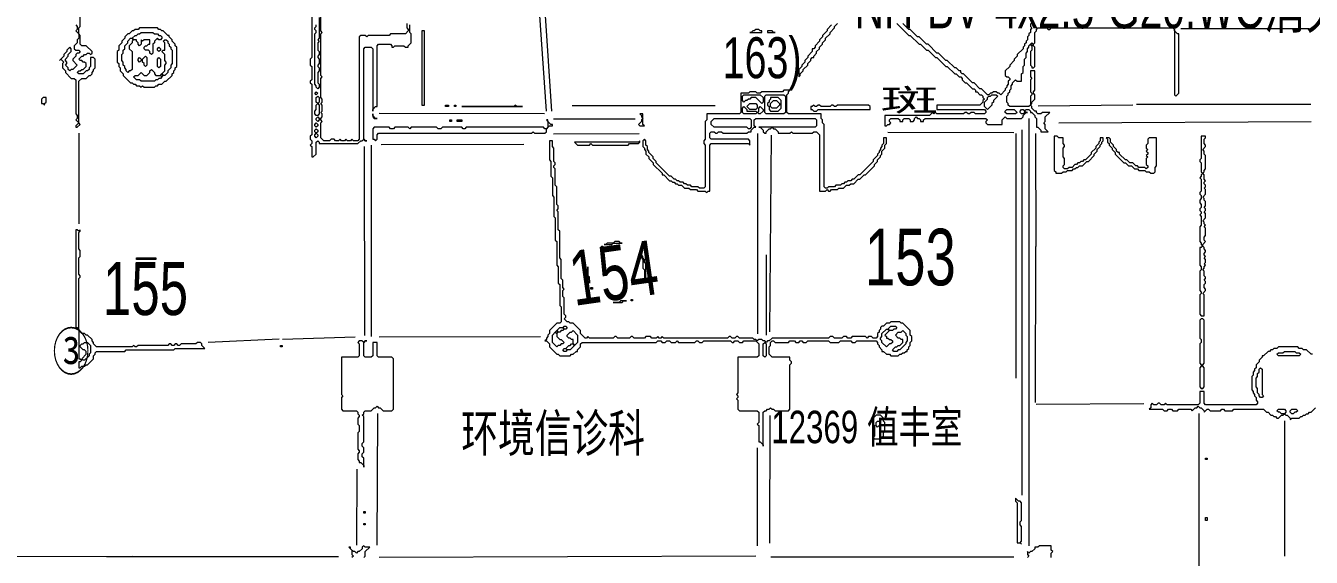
# Model space of a CAD drawing. Extents: x 20 to 3943, y 20 to 2783.
# Drawn here: x 826 to 1692, y 899 to 1258 of the extents above; entities that cross this region are included whole.
import ezdxf

# ---------------------------------------------------------------- set-up
doc = ezdxf.new("R2010")
doc.units = 0
for name, color, linetype, lineweight in [('OCR_TEXT', 6, 'Continuous', 0), ('TRACE_CURVE', 6, 'Continuous', 0), ('TRACE_STRAIGHT', 5, 'Continuous', 0), ('TRACE_TEXT_SYMBOL', 6, 'Continuous', 0)]:
    doc.layers.add(name, color=color, linetype=linetype, lineweight=lineweight)
doc.styles.add('wqy-unicode', font='wqy-unicode.lff')

msp = doc.modelspace()

# ---------------------------------------------------------------- linework, layer by layer
at = {"layer": 'TRACE_CURVE', "color": 6}
for points in [[(860, 1194), (862, 1192), (860, 1190), (860, 1189), (861, 1189), (863, 1191), (862, 1192), (862, 1220), (864, 1222), (867, 1222), (869, 1224), (870, 1224), (871, 1225), (871, 1226), (872, 1227), (872, 1228), (873, 1229), (873, 1235), (872, 1236), (870, 1236), (870, 1230), (869, 1229), (869, 1228), (868, 1227), (867, 1227), (865, 1225), (862, 1225), (861, 1226), (862, 1227), (863, 1227), (864, 1228), (865, 1228), (867, 1230), (867, 1232), (866, 1233), (865, 1233), (864, 1234), (863, 1234), (862, 1235), (864, 1237), (865, 1237), (866, 1238), (867, 1238), (868, 1239), (869, 1239), (870, 1238), (871, 1239), (871, 1240), (867, 1244), (864, 1244), (863, 1245), (863, 1251), (862, 1252), (862, 1256), (863, 1257), (863, 1278)], [(1019, 1270), (1019, 1236), (1018, 1235), (1018, 1231), (1019, 1230), (1019, 1221), (1018, 1220), (1018, 1219), (1019, 1218), (1019, 1184), (1018, 1183), (1018, 1181), (1019, 1180), (1019, 1178), (1018, 1177), (1019, 1176), (1019, 1169), (1020, 1169), (1022, 1171), (1022, 1179), (1023, 1180), (1024, 1179), (1024, 1178), (1050, 1178), (1052, 1180), (1053, 1180), (1054, 1181), (1055, 1180), (1056, 1180), (1055, 1180), (1054, 1181), (1054, 1242), (1055, 1243), (1059, 1243), (1060, 1242), (1060, 1200), (1060, 1201), (1062, 1203), (1063, 1203), (1063, 1244), (1064, 1245), (1072, 1245), (1073, 1244), (1073, 1243), (1074, 1243), (1075, 1244), (1081, 1244), (1082, 1243), (1084, 1243), (1084, 1244), (1086, 1246), (1086, 1252), (1085, 1253), (1085, 1258)], [(860, 1258), (861, 1257), (861, 1255), (860, 1254), (862, 1252), (862, 1249), (861, 1248), (861, 1246), (859, 1244), (859, 1242), (860, 1241), (862, 1241), (863, 1240), (862, 1239), (861, 1239), (860, 1238), (860, 1237), (858, 1235), (858, 1234), (861, 1231), (858, 1228), (857, 1228), (856, 1227), (855, 1228), (855, 1229), (853, 1231), (854, 1232), (854, 1233), (853, 1234), (853, 1235), (855, 1237), (855, 1238), (857, 1240), (857, 1242), (856, 1243), (854, 1241), (854, 1240), (852, 1238), (852, 1237), (849, 1234), (850, 1235), (852, 1233), (851, 1232), (851, 1229), (853, 1227), (853, 1226), (857, 1222), (859, 1222), (860, 1221), (860, 1198), (861, 1197), (861, 1195), (860, 1194)], [(1024, 1263), (1024, 1249), (1023, 1248), (1024, 1247), (1023, 1246), (1023, 1241), (1024, 1240), (1024, 1238), (1023, 1237), (1023, 1236), (1024, 1235), (1024, 1232), (1023, 1231), (1023, 1230), (1024, 1229), (1024, 1227), (1023, 1226), (1023, 1219), (1024, 1218), (1024, 1216), (1023, 1215), (1022, 1216), (1022, 1217), (1021, 1218), (1021, 1252), (1022, 1253), (1022, 1254), (1021, 1255), (1021, 1256), (1022, 1257), (1022, 1258)], [(1026, 1206), (1026, 1208), (1025, 1209), (1025, 1222), (1026, 1223), (1025, 1224), (1025, 1252), (1026, 1253), (1025, 1254), (1025, 1264)], [(1083, 1259), (1083, 1256), (1084, 1255), (1084, 1254), (1082, 1252), (1072, 1252), (1071, 1251), (1057, 1251), (1056, 1250), (1055, 1251), (1052, 1251), (1051, 1250), (1051, 1181), (1050, 1180), (1047, 1180), (1046, 1181), (1045, 1180), (1043, 1180), (1042, 1181), (1041, 1180), (1039, 1180), (1038, 1181), (1037, 1180), (1035, 1180), (1034, 1181), (1032, 1181), (1031, 1180), (1027, 1180), (1025, 1182), (1025, 1192), (1026, 1193), (1025, 1194), (1025, 1195), (1026, 1196), (1026, 1198), (1025, 1199), (1026, 1200), (1026, 1204), (1025, 1205), (1026, 1206)], [(1179, 1180), (1179, 1167), (1180, 1166), (1180, 1156), (1181, 1155), (1181, 1143), (1182, 1142), (1182, 1129), (1183, 1128), (1183, 1113), (1184, 1112), (1184, 1096), (1185, 1095), (1185, 1084), (1186, 1083), (1186, 1069), (1187, 1068), (1187, 1058), (1186, 1057), (1184, 1057), (1179, 1052), (1179, 1050), (1178, 1049), (1178, 1048), (1177, 1047), (1177, 1046), (1176, 1045), (1177, 1045), (1179, 1043), (1179, 1041), (1184, 1036), (1185, 1036), (1186, 1035), (1193, 1035), (1194, 1036), (1195, 1036), (1197, 1038), (1198, 1038), (1198, 1039), (1200, 1041), (1200, 1043), (1201, 1044), (1251, 1044), (1252, 1045), (1254, 1045), (1255, 1044), (1257, 1044), (1258, 1045), (1260, 1045), (1261, 1044), (1264, 1044), (1265, 1045), (1266, 1044), (1277, 1044), (1278, 1045), (1279, 1045), (1280, 1044), (1282, 1044), (1283, 1045), (1301, 1045), (1302, 1044), (1303, 1044), (1304, 1045), (1306, 1045)], [(1184, 1133), (1185, 1134), (1185, 1136), (1184, 1137), (1184, 1149), (1183, 1150), (1183, 1161), (1182, 1162), (1182, 1163), (1183, 1164), (1183, 1165), (1182, 1166), (1182, 1175), (1181, 1176), (1181, 1180), (1179, 1180)], [(1327, 1045), (1326, 1045), (1325, 1044), (1324, 1045), (1323, 1045), (1322, 1046), (1320, 1046), (1319, 1045), (1318, 1046), (1317, 1046), (1316, 1047), (1307, 1047), (1306, 1048), (1305, 1048), (1304, 1047), (1302, 1047), (1301, 1048), (1300, 1048), (1299, 1047), (1256, 1047), (1255, 1048), (1254, 1047), (1253, 1047), (1252, 1048), (1251, 1047), (1248, 1047), (1247, 1048), (1244, 1048), (1243, 1047), (1236, 1047), (1235, 1048), (1234, 1048), (1233, 1047), (1225, 1047), (1224, 1048), (1223, 1048), (1222, 1047), (1206, 1047), (1205, 1048), (1204, 1047), (1203, 1047), (1200, 1050), (1200, 1052), (1195, 1057), (1193, 1057), (1192, 1058), (1191, 1058), (1189, 1060), (1190, 1061), (1190, 1062), (1189, 1063), (1189, 1074), (1188, 1075), (1188, 1079), (1189, 1080), (1188, 1081), (1188, 1086), (1187, 1087), (1187, 1100), (1186, 1101), (1186, 1119), (1185, 1120), (1185, 1132), (1184, 1133)], [(1375, 1045), (1382, 1045), (1383, 1044), (1385, 1044), (1386, 1045), (1399, 1045), (1400, 1044), (1400, 1043), (1401, 1042), (1401, 1041), (1403, 1039), (1403, 1038), (1404, 1038), (1406, 1036), (1408, 1036), (1409, 1035), (1414, 1035), (1415, 1036), (1416, 1036), (1417, 1037), (1418, 1037), (1419, 1038), (1420, 1038), (1420, 1039), (1421, 1040), (1421, 1041), (1422, 1042), (1422, 1044), (1423, 1045), (1423, 1048), (1422, 1049), (1422, 1052), (1417, 1057), (1416, 1057), (1415, 1058), (1409, 1058), (1408, 1057), (1406, 1057), (1404, 1055), (1403, 1055), (1402, 1054), (1402, 1053), (1401, 1052), (1401, 1051), (1400, 1050), (1400, 1048), (1399, 1047), (1397, 1047), (1396, 1048), (1394, 1048), (1393, 1047), (1392, 1048), (1383, 1048), (1382, 1047), (1380, 1047), (1379, 1048), (1377, 1048), (1376, 1047), (1371, 1047), (1370, 1048), (1368, 1048), (1367, 1047), (1329, 1047), (1327, 1045)], [(1306, 1045), (1307, 1044), (1309, 1044), (1310, 1045), (1318, 1045), (1320, 1043), (1320, 1035), (1319, 1034), (1306, 1034), (1306, 1010), (1305, 1009), (1306, 1008), (1306, 1007), (1305, 1006), (1306, 1005), (1306, 999), (1307, 998), (1319, 998), (1320, 997), (1320, 990), (1319, 989), (1320, 988), (1320, 977), (1321, 977), (1323, 975), (1323, 974), (1323, 997), (1324, 998), (1325, 998), (1326, 999), (1327, 999), (1328, 1000), (1329, 999), (1330, 999), (1331, 998), (1340, 998), (1341, 999), (1341, 1029), (1342, 1030), (1342, 1031), (1341, 1032), (1341, 1034), (1329, 1034), (1327, 1036), (1327, 1041), (1328, 1042), (1328, 1044), (1329, 1045), (1330, 1045), (1331, 1044), (1340, 1044), (1341, 1045), (1344, 1045), (1345, 1044), (1347, 1044), (1348, 1045), (1349, 1045), (1350, 1044), (1352, 1044), (1353, 1045), (1367, 1045), (1368, 1044), (1374, 1044), (1375, 1045)]]:
    msp.add_lwpolyline(points, dxfattribs=at)
for points in [[(1021, 1212), (1022, 1213), (1023, 1212), (1022, 1211)], [(1022, 1204), (1023, 1205), (1024, 1204), (1024, 1198), (1023, 1197), (1022, 1197), (1021, 1198), (1021, 1200), (1022, 1201)], [(1022, 1209), (1023, 1210), (1024, 1209), (1024, 1206), (1023, 1205), (1022, 1206)], [(1022, 1195), (1023, 1196), (1024, 1195), (1024, 1194), (1023, 1193), (1022, 1194)], [(1021, 1191), (1022, 1192), (1023, 1191), (1023, 1190), (1022, 1189), (1021, 1190)], [(1021, 1187), (1022, 1188), (1023, 1187), (1023, 1186), (1022, 1185), (1021, 1186)], [(1021, 1184), (1022, 1185), (1023, 1184), (1023, 1183), (1022, 1182), (1021, 1183)], [(1183, 1051), (1184, 1050), (1184, 1048), (1186, 1046), (1187, 1046), (1189, 1044), (1188, 1043), (1187, 1043), (1186, 1042), (1185, 1042), (1184, 1041), (1181, 1044), (1181, 1049)], [(1183, 1051), (1184, 1052), (1185, 1051), (1184, 1050)], [(1186, 1054), (1188, 1054), (1189, 1053), (1188, 1052), (1187, 1052), (1186, 1051), (1185, 1051), (1184, 1052)], [(1188, 1054), (1189, 1055), (1190, 1055), (1191, 1054), (1190, 1053), (1189, 1053)], [(1194, 1051), (1195, 1052), (1198, 1049), (1198, 1044), (1196, 1042), (1195, 1043), (1195, 1046), (1194, 1046), (1193, 1047), (1192, 1047), (1191, 1048), (1191, 1049), (1193, 1051)], [(1406, 1053), (1407, 1053), (1408, 1052), (1405, 1049), (1406, 1048), (1406, 1047), (1407, 1047), (1408, 1046), (1409, 1046), (1410, 1045), (1410, 1044), (1409, 1043), (1408, 1043), (1406, 1041), (1403, 1044), (1403, 1045), (1402, 1046), (1402, 1047), (1403, 1048), (1403, 1050)], [(1409, 1055), (1412, 1055), (1413, 1054), (1412, 1053), (1411, 1053), (1410, 1052), (1408, 1052), (1407, 1053)], [(1416, 1051), (1417, 1052), (1419, 1050), (1419, 1049), (1420, 1048), (1420, 1045), (1419, 1044), (1419, 1043), (1415, 1039), (1414, 1039), (1413, 1038), (1411, 1038), (1410, 1039), (1412, 1041), (1413, 1041), (1414, 1042), (1415, 1042), (1417, 1044), (1417, 1046), (1416, 1046), (1415, 1047), (1414, 1047), (1412, 1049), (1414, 1051)], [(1188, 1039), (1189, 1040), (1190, 1040), (1191, 1039), (1190, 1038), (1189, 1038)], [(1193, 1042), (1194, 1043), (1195, 1043), (1196, 1042), (1193, 1039), (1191, 1039), (1190, 1040), (1192, 1042)], [(1323, 1043), (1324, 1044), (1325, 1043), (1325, 1035), (1324, 1034), (1323, 1035)]]:
    msp.add_lwpolyline(points, close=True, dxfattribs=at)
at = {"layer": 'TRACE_STRAIGHT', "color": 5}
for p, q in [((1172.229, 1267.483), (1176.768, 1199.784)), ((1175.935, 1267.48), (1180.503, 1199.867)), ((1604.375, 1255.627), (1690.625, 1255.637)), ((1194.375, 1203.603), (1290.629, 1203.751)), ((1508.115, 1203.587), (1571.891, 1204.104)), ((1574.375, 1204.668), (1691.875, 1204.694)), ((1064.375, 1198.508), (1175.627, 1198.302)), ((1502, 1195), (1502, 907)), ((1181.876, 1194.681), (1236.876, 1194.703)), ((1497.334, 941.125), (1497.384, 1187.375)), ((1522.047, 1192), (1692.047, 1193)), ((862, 1185), (862, 1124)), ((1065.625, 1177.516), (1161.875, 1177.536)), ((1181.876, 1184.708), (1239.376, 1184.763)), ((1319.337, 1049.874), (1319.436, 1184.876)), ((1327.49, 1051.12), (1328.566, 1183.632)), ((1406.875, 1185.646), (1491.875, 1185.623)), ((1493.299, 1019.875), (1493.315, 1184.875)), ((1506.443, 1184.876), (1506.523, 1108.626)), ((1054.352, 1176.125), (1054.382, 1048.625)), ((1059, 1177), (1059, 1048)), ((1506.364, 1003.623), (1506.718, 1108.634)), ((1325, 1103), (1325, 1049)), ((999.332, 1046.143), (1048.153, 1047.803)), ((1064.374, 1047.785), (1173.129, 1048.049)), ((949.292, 1044.183), (996.978, 1046.361)), ((1062.974, 907.37), (1063.42, 996.124)), ((1506.869, 1002.441), (1579.384, 1002.765)), ((1616.344, 996.125), (1616.361, 882.375)), ((1327.405, 908.623), (1327.759, 994.876)), ((1674.376, 899.875), (1674.377, 991.125)), ((1319, 973), (1319, 907)), ((1049.319, 907.383), (1049.638, 958.631)), ((660.633, 899.382), (898.142, 899.849)), ((880.625, 899.633), (1036.875, 899.634)), ((1064.391, 899.376), (1318.146, 900.115)), ((1328.124, 899.553), (1491.874, 899.533))]:
    msp.add_line(p, q, dxfattribs=at)
at = {"layer": 'TRACE_TEXT_SYMBOL', "color": 6}
for points in [[(903, 1256), (902, 1255), (900, 1255), (899, 1254), (898, 1254), (896, 1252), (895, 1252), (893, 1250), (893, 1249), (891, 1247), (891, 1246), (889, 1244), (889, 1241), (888, 1240), (888, 1233), (889, 1232), (889, 1230), (890, 1229), (890, 1227), (892, 1225), (892, 1224), (897, 1219), (898, 1219), (899, 1218), (900, 1218), (901, 1217), (903, 1217), (904, 1216), (905, 1217), (906, 1216), (913, 1216), (914, 1217), (915, 1217), (916, 1218), (918, 1218), (920, 1220), (921, 1220), (925, 1224), (925, 1225), (926, 1226), (926, 1227), (927, 1228), (927, 1229), (928, 1230), (928, 1243), (927, 1244), (927, 1245), (925, 1247), (925, 1248), (923, 1250), (923, 1251), (922, 1251), (919, 1254), (918, 1254), (917, 1255), (916, 1255), (915, 1256)], [(897, 1249), (898, 1249), (899, 1248), (898, 1247), (898, 1246), (896, 1244), (896, 1242), (898, 1240), (898, 1228), (897, 1227), (896, 1227), (895, 1226), (894, 1227), (894, 1228), (893, 1229), (893, 1230), (892, 1231), (892, 1233), (891, 1234), (891, 1238), (892, 1239), (892, 1241), (893, 1242), (893, 1244), (895, 1246), (895, 1247)], [(903, 1252), (904, 1253), (912, 1253), (913, 1252), (915, 1252), (916, 1251), (917, 1251), (918, 1250), (918, 1249), (917, 1248), (916, 1248), (915, 1249), (913, 1247), (913, 1246), (912, 1245), (912, 1239), (911, 1238), (910, 1239), (910, 1240), (909, 1241), (907, 1241), (906, 1242), (906, 1243), (907, 1244), (908, 1244), (909, 1245), (910, 1245), (910, 1248), (906, 1248), (905, 1247), (904, 1248), (904, 1245), (903, 1244), (902, 1245), (902, 1246), (901, 1247), (901, 1248), (899, 1248), (898, 1249), (900, 1251), (901, 1251), (902, 1252)], [(919, 1247), (920, 1248), (921, 1248), (922, 1247), (922, 1246), (923, 1245), (923, 1244), (924, 1243), (924, 1242), (925, 1241), (925, 1232), (924, 1231), (924, 1229), (922, 1227), (922, 1226), (920, 1224), (919, 1224), (918, 1225), (920, 1227), (920, 1231), (921, 1232), (921, 1233), (920, 1234), (920, 1238), (918, 1240), (919, 1241), (920, 1241), (920, 1246)], [(1093, 1254), (1093, 1204), (1095, 1204), (1095, 1254)], [(1318, 1255), (1317, 1254), (1316, 1254), (1315, 1253), (1314, 1253), (1322, 1253), (1322, 1254), (1321, 1254), (1320, 1255)], [(1326, 1254), (1326, 1253), (1331, 1253), (1330, 1253), (1329, 1254)], [(915, 1242), (916, 1243), (917, 1242), (917, 1241), (916, 1240), (915, 1241)], [(1304, 1243), (1304, 1241), (1303, 1240), (1303, 1229), (1304, 1228), (1304, 1226)], [(1503, 1245), (1504, 1246), (1505, 1245), (1504, 1244)], [(902, 1235), (903, 1236), (904, 1235), (904, 1234), (903, 1233), (902, 1234)], [(907, 1237), (908, 1236), (908, 1231), (907, 1230), (906, 1231), (906, 1232), (905, 1233), (905, 1235)], [(915, 1235), (916, 1236), (917, 1235), (917, 1230), (916, 1229), (915, 1230)], [(910, 1227), (911, 1228), (913, 1226), (913, 1225), (914, 1224), (917, 1224), (918, 1223), (917, 1222), (916, 1222), (915, 1221), (914, 1221), (913, 1220), (904, 1220), (903, 1221), (901, 1221), (899, 1223), (900, 1224), (902, 1224), (904, 1226), (906, 1224), (908, 1224), (910, 1226)], [(917, 1224), (918, 1225), (919, 1224), (918, 1223)], [(838, 1209), (837, 1208), (837, 1205), (838, 1205), (839, 1204), (839, 1205), (840, 1206), (840, 1209)], [(1109, 1204), (1111, 1204), (1111, 1203), (1109, 1203)], [(1115, 1204), (1116, 1204), (1116, 1203), (1115, 1203)], [(1156, 1204), (1155, 1203), (1120, 1203), (1161, 1203), (1157, 1203)], [(1309, 1210), (1310, 1211), (1321, 1211), (1323, 1209), (1323, 1206), (1322, 1205), (1318, 1209), (1315, 1209), (1314, 1208), (1313, 1208), (1312, 1207), (1311, 1207), (1310, 1206), (1309, 1207)], [(1314, 1205), (1318, 1205), (1319, 1204), (1319, 1202), (1318, 1201), (1314, 1201), (1312, 1203)], [(1324, 1210), (1325, 1211), (1337, 1211), (1338, 1210), (1338, 1199), (1337, 1198), (1325, 1198), (1324, 1199)], [(1328, 1209), (1328, 1208), (1327, 1207), (1327, 1206), (1326, 1205), (1326, 1204), (1327, 1203), (1327, 1201), (1328, 1200), (1333, 1200), (1335, 1202), (1335, 1207), (1333, 1209)], [(1330, 1207), (1332, 1207), (1334, 1205), (1334, 1204), (1332, 1202), (1329, 1202), (1328, 1203), (1328, 1205)], [(1357, 1204), (1356, 1203), (1355, 1203), (1355, 1201), (1356, 1201), (1357, 1200), (1359, 1200), (1360, 1201), (1395, 1201), (1395, 1203), (1394, 1204), (1373, 1204), (1372, 1203), (1371, 1203), (1370, 1204), (1369, 1204), (1368, 1203), (1362, 1203), (1361, 1204), (1360, 1204), (1359, 1203), (1358, 1203)], [(1476, 1210), (1477, 1211), (1480, 1211), (1481, 1210), (1478, 1207), (1478, 1206), (1477, 1205), (1477, 1204), (1474, 1201), (1472, 1203), (1472, 1206), (1474, 1208), (1474, 1209), (1475, 1210)], [(1060, 1198), (1060, 1196), (1061, 1195), (1063, 1195), (1062, 1195), (1060, 1197)], [(1240, 1198), (1241, 1197), (1241, 1196), (1242, 1195), (1241, 1194), (1241, 1193), (1239, 1191), (1240, 1190), (1243, 1190), (1242, 1191), (1242, 1198)], [(1290, 1195), (1314, 1195), (1315, 1194), (1315, 1189), (1314, 1188), (1313, 1188), (1312, 1189), (1290, 1189), (1288, 1191), (1288, 1193)], [(1309, 1202), (1310, 1203), (1312, 1201), (1312, 1200), (1318, 1200), (1319, 1199), (1318, 1198), (1310, 1198), (1309, 1199)], [(1320, 1202), (1321, 1203), (1323, 1201), (1323, 1200), (1321, 1198), (1320, 1198), (1319, 1199), (1320, 1200)], [(1486, 1200), (1487, 1201), (1492, 1201), (1494, 1199), (1493, 1198), (1487, 1198), (1486, 1199)], [(1496, 1200), (1497, 1201), (1498, 1201), (1499, 1200), (1499, 1199), (1498, 1198), (1497, 1198), (1496, 1199)], [(1177, 1194), (1178, 1193), (1178, 1189), (1177, 1188), (1176, 1188), (1175, 1189), (1123, 1189), (1122, 1188), (1121, 1188), (1120, 1189), (1107, 1189), (1106, 1188), (1104, 1188), (1103, 1189), (1086, 1189), (1085, 1188), (1084, 1189), (1075, 1189), (1074, 1188), (1072, 1188), (1071, 1189), (1061, 1189), (1060, 1188), (1060, 1181), (1061, 1181), (1062, 1180), (1063, 1181), (1063, 1184), (1064, 1185), (1167, 1185), (1168, 1186), (1169, 1185), (1176, 1185), (1177, 1186), (1177, 1188), (1179, 1190), (1181, 1190), (1181, 1191), (1180, 1191), (1178, 1193), (1178, 1194)], [(1112, 1194), (1113, 1194), (1113, 1193), (1112, 1193)], [(1117, 1194), (1120, 1194), (1120, 1193), (1117, 1193)], [(1240, 1180), (1239, 1179), (1196, 1179), (1198, 1177), (1206, 1177), (1207, 1178), (1208, 1177), (1232, 1177), (1233, 1178), (1239, 1178), (1240, 1179)], [(1519, 1183), (1519, 1160), (1520, 1159), (1520, 1158), (1524, 1158), (1525, 1159), (1527, 1159), (1528, 1160), (1531, 1160), (1532, 1161), (1533, 1161), (1534, 1162), (1535, 1162), (1536, 1163), (1538, 1163), (1541, 1166), (1542, 1166), (1546, 1170), (1546, 1171), (1548, 1173), (1548, 1174), (1550, 1176), (1550, 1177), (1551, 1178), (1551, 1179), (1552, 1180), (1552, 1182), (1550, 1182), (1550, 1180), (1549, 1179), (1549, 1178), (1547, 1176), (1547, 1175), (1544, 1172), (1544, 1171), (1540, 1167), (1539, 1167), (1538, 1166), (1537, 1166), (1536, 1165), (1535, 1165), (1534, 1164), (1533, 1164), (1531, 1162), (1529, 1162), (1528, 1161), (1526, 1161), (1525, 1162), (1525, 1163), (1526, 1164), (1526, 1168), (1525, 1169), (1525, 1175), (1526, 1176), (1526, 1177), (1525, 1178), (1525, 1182), (1522, 1182), (1521, 1183)], [(1554, 1182), (1555, 1181), (1555, 1179), (1556, 1178), (1556, 1177), (1558, 1175), (1558, 1174), (1560, 1172), (1560, 1171), (1566, 1165), (1567, 1165), (1569, 1163), (1571, 1163), (1573, 1161), (1575, 1161), (1576, 1160), (1580, 1160), (1581, 1159), (1583, 1159), (1584, 1158), (1586, 1158), (1587, 1159), (1587, 1162), (1588, 1163), (1588, 1182), (1583, 1182), (1582, 1181), (1582, 1178), (1581, 1177), (1581, 1175), (1582, 1174), (1581, 1173), (1582, 1172), (1582, 1171), (1581, 1170), (1582, 1169), (1581, 1168), (1581, 1164), (1582, 1163), (1582, 1162), (1581, 1161), (1580, 1162), (1576, 1162), (1575, 1163), (1574, 1163), (1572, 1165), (1570, 1165), (1568, 1167), (1567, 1167), (1563, 1171), (1563, 1172), (1562, 1172), (1561, 1173), (1561, 1174), (1559, 1176), (1559, 1177), (1557, 1179), (1557, 1181), (1556, 1182)], [(1214, 1109), (1215, 1109), (1215, 1108), (1214, 1108)], [(1223, 1112), (1222, 1111), (1218, 1111), (1217, 1110), (1216, 1110), (1221, 1110), (1222, 1111), (1228, 1111), (1227, 1111), (1226, 1112)], [(901, 1101), (914, 1101), (914, 1100), (901, 1100)], [(1241, 1103), (1241, 1101), (1242, 1100), (1242, 1094), (1243, 1093), (1243, 1087), (1244, 1086), (1244, 1085), (1244, 1097), (1243, 1098), (1243, 1100), (1242, 1101), (1242, 1102)], [(1205, 1095), (1205, 1087), (1206, 1086), (1206, 1084), (1206, 1088), (1205, 1089)], [(1207, 1081), (1208, 1081), (1208, 1080), (1207, 1080)], [(1227, 1072), (1226, 1071), (1222, 1071), (1228, 1071), (1229, 1072), (1231, 1072)], [(1234, 1073), (1235, 1073), (1235, 1072), (1234, 1072)], [(1618, 1060), (1617, 1059), (1617, 1047), (1618, 1046), (1618, 1044), (1617, 1043), (1617, 1030), (1618, 1029), (1618, 1028), (1617, 1027), (1617, 1014), (1618, 1013), (1619, 1013), (1620, 1014), (1620, 1027), (1619, 1028), (1619, 1029), (1620, 1030), (1620, 1059), (1619, 1060)], [(865, 1043), (866, 1044), (868, 1044), (870, 1042), (870, 1037), (869, 1036), (869, 1035), (866, 1032), (865, 1032), (864, 1033), (867, 1036), (867, 1038), (866, 1039), (865, 1039), (863, 1041), (863, 1042), (864, 1043)], [(998, 1042), (999, 1042), (999, 1041), (998, 1041)], [(1673, 1037), (1674, 1038), (1681, 1038), (1682, 1037), (1684, 1037), (1685, 1036), (1684, 1035), (1670, 1035), (1669, 1036), (1670, 1037)], [(1657, 1026), (1658, 1027), (1659, 1026), (1659, 1009), (1660, 1008), (1659, 1007), (1658, 1007), (1657, 1008), (1657, 1009), (1656, 1010), (1656, 1013), (1655, 1014), (1655, 1020), (1656, 1021), (1656, 1023), (1657, 1024)], [(1669, 998), (1670, 999), (1674, 999), (1675, 998), (1675, 997), (1674, 996), (1672, 996), (1671, 997), (1670, 997)], [(1678, 998), (1679, 999), (1682, 999), (1683, 998), (1682, 997), (1681, 997), (1680, 996), (1679, 996), (1678, 997)], [(1399, 995), (1397, 993), (1397, 989), (1398, 988), (1398, 981), (1397, 980), (1398, 979), (1402, 979), (1404, 981), (1404, 983), (1405, 984), (1405, 990), (1404, 991), (1404, 993), (1402, 995)], [(1399, 990), (1400, 991), (1401, 991), (1402, 990), (1402, 989), (1400, 987), (1399, 988)], [(1621, 966), (1622, 966), (1622, 965), (1621, 965)], [(1493, 939), (1493, 937), (1494, 936), (1494, 909), (1496, 909), (1497, 908), (1496, 909), (1497, 910), (1497, 920), (1496, 921), (1496, 923), (1497, 924), (1497, 936), (1496, 937), (1495, 937)], [(1054, 930), (1055, 930), (1055, 929), (1054, 929)], [(1054, 922), (1055, 922), (1055, 921), (1054, 921)], [(1621, 926), (1622, 926), (1622, 924), (1621, 924)]]:
    msp.add_lwpolyline(points, close=True, dxfattribs=at)
for points in [[(1369, 1258), (1366, 1255), (1366, 1254), (1363, 1251), (1363, 1250), (1361, 1248), (1361, 1247), (1358, 1244), (1358, 1243), (1357, 1242), (1356, 1242), (1356, 1240), (1353, 1237), (1353, 1236), (1351, 1234), (1351, 1233), (1349, 1231), (1349, 1230), (1347, 1228), (1347, 1223), (1348, 1224), (1348, 1225), (1350, 1227), (1350, 1228), (1353, 1231), (1353, 1232), (1355, 1234), (1355, 1235), (1356, 1236), (1357, 1236), (1357, 1237), (1359, 1239), (1359, 1240), (1361, 1242), (1361, 1243), (1363, 1245), (1363, 1246), (1365, 1248), (1365, 1249), (1368, 1252), (1368, 1253), (1371, 1256), (1371, 1257), (1373, 1259)], [(1413, 1259), (1421, 1251), (1422, 1251), (1428, 1245), (1429, 1245), (1433, 1241), (1434, 1241), (1439, 1236), (1440, 1236), (1446, 1230), (1447, 1230), (1452, 1225), (1453, 1225), (1455, 1223), (1456, 1223), (1457, 1222), (1457, 1221), (1459, 1219), (1460, 1219), (1464, 1215), (1465, 1215), (1466, 1214), (1466, 1213), (1467, 1213)], [(1481, 1212), (1480, 1213), (1478, 1213), (1477, 1212), (1476, 1212), (1475, 1211), (1474, 1211), (1470, 1215), (1469, 1215), (1465, 1219), (1464, 1219), (1458, 1225), (1457, 1225), (1456, 1226), (1456, 1227), (1455, 1227), (1453, 1229), (1452, 1229), (1447, 1234), (1446, 1234), (1441, 1239), (1440, 1239), (1434, 1245), (1433, 1245), (1428, 1250), (1427, 1250), (1422, 1255), (1421, 1255), (1417, 1259)], [(1503, 1259), (1503, 1257), (1504, 1256), (1503, 1255), (1503, 1253), (1502, 1252), (1502, 1251), (1501, 1250), (1501, 1248), (1500, 1247), (1500, 1246), (1499, 1245), (1499, 1244), (1498, 1243), (1498, 1242), (1494, 1238), (1494, 1237), (1492, 1235), (1492, 1234), (1489, 1231), (1489, 1230), (1486, 1227), (1486, 1224), (1487, 1223), (1488, 1223), (1489, 1222), (1489, 1221), (1488, 1220), (1488, 1218), (1487, 1217), (1487, 1216), (1486, 1215), (1486, 1214), (1483, 1211), (1482, 1212), (1481, 1212)], [(1489, 1213), (1489, 1214), (1490, 1215), (1490, 1217), (1491, 1218), (1491, 1219), (1493, 1221), (1494, 1220), (1497, 1220), (1497, 1225), (1498, 1226), (1498, 1230), (1499, 1231), (1499, 1235), (1500, 1236), (1500, 1239), (1501, 1240), (1501, 1242), (1502, 1243), (1502, 1244), (1503, 1245), (1504, 1244), (1504, 1241), (1503, 1240), (1503, 1231), (1504, 1230), (1504, 1229), (1505, 1229), (1506, 1230), (1506, 1243), (1505, 1244), (1505, 1245), (1506, 1246), (1506, 1253), (1507, 1254), (1507, 1255), (1508, 1256), (1514, 1256), (1515, 1255), (1516, 1255), (1517, 1256), (1599, 1256), (1600, 1255), (1600, 1211), (1601, 1210), (1603, 1212), (1603, 1252), (1602, 1252), (1600, 1254), (1600, 1255), (1599, 1256), (1600, 1257), (1600, 1258)], [(1484, 1194), (1486, 1196), (1487, 1195), (1497, 1195), (1498, 1196), (1498, 1197), (1500, 1199), (1501, 1199), (1500, 1199), (1499, 1200), (1500, 1201), (1502, 1201), (1503, 1200), (1503, 1199), (1504, 1199), (1506, 1197), (1506, 1196), (1507, 1195), (1507, 1189), (1508, 1189), (1510, 1187), (1510, 1186), (1515, 1186), (1513, 1188), (1513, 1191), (1512, 1192), (1513, 1193), (1513, 1196), (1516, 1199), (1511, 1199), (1510, 1198), (1508, 1198), (1507, 1199), (1507, 1200), (1506, 1200), (1504, 1202), (1504, 1203), (1503, 1204), (1504, 1205), (1504, 1206), (1506, 1208), (1506, 1211), (1505, 1212), (1505, 1213), (1506, 1214), (1506, 1227), (1503, 1227), (1503, 1223), (1504, 1222), (1503, 1221), (1503, 1213), (1504, 1212), (1504, 1211), (1503, 1210), (1503, 1204), (1502, 1203), (1489, 1203), (1488, 1204), (1488, 1205), (1487, 1206), (1487, 1210), (1488, 1211), (1488, 1212), (1489, 1213)], [(1337, 1214), (1336, 1213), (1322, 1213), (1321, 1212), (1319, 1212), (1318, 1213), (1314, 1213), (1313, 1212), (1308, 1212), (1308, 1199), (1307, 1198), (1285, 1198), (1285, 1194), (1284, 1193), (1284, 1181), (1283, 1180), (1283, 1178), (1284, 1177), (1284, 1149), (1283, 1148), (1280, 1148), (1279, 1149), (1275, 1149), (1274, 1150), (1272, 1150), (1271, 1151), (1270, 1151), (1269, 1152), (1267, 1152), (1266, 1153), (1265, 1153), (1264, 1154), (1263, 1154), (1261, 1156), (1260, 1156), (1251, 1165), (1251, 1166), (1249, 1168), (1249, 1169), (1246, 1172), (1246, 1173), (1245, 1174), (1245, 1176), (1244, 1177), (1244, 1180), (1243, 1181), (1242, 1180), (1242, 1176), (1243, 1175), (1243, 1174), (1244, 1173), (1244, 1171), (1246, 1169), (1246, 1168), (1249, 1165), (1249, 1164), (1255, 1158), (1255, 1157), (1256, 1157), (1260, 1153), (1261, 1153), (1262, 1152), (1263, 1152), (1264, 1151)], [(1340, 1198), (1339, 1199), (1339, 1211), (1340, 1212), (1340, 1213), (1341, 1214), (1337, 1214)], [(1467, 1213), (1469, 1211), (1470, 1211), (1471, 1210), (1471, 1209), (1472, 1208), (1471, 1207), (1471, 1206), (1469, 1204), (1440, 1204), (1440, 1201), (1472, 1201), (1473, 1200), (1473, 1199), (1472, 1198), (1466, 1198), (1465, 1199), (1463, 1199), (1462, 1198), (1461, 1198), (1460, 1199), (1459, 1199), (1458, 1198), (1440, 1198), (1439, 1199), (1438, 1198), (1437, 1199), (1435, 1197), (1405, 1197), (1405, 1190), (1406, 1190), (1407, 1191), (1408, 1191), (1409, 1192), (1408, 1193), (1408, 1194), (1409, 1195), (1414, 1195), (1415, 1194), (1415, 1193), (1417, 1193), (1417, 1194), (1418, 1195), (1421, 1195), (1422, 1194), (1422, 1193), (1424, 1193), (1425, 1194), (1425, 1195), (1426, 1196), (1427, 1195), (1428, 1195), (1429, 1194), (1429, 1193), (1431, 1193), (1431, 1194), (1432, 1195), (1473, 1195), (1474, 1194), (1473, 1193), (1473, 1192), (1474, 1191), (1484, 1191), (1484, 1194)], [(1264, 1151), (1265, 1151), (1266, 1150), (1268, 1150), (1270, 1148), (1273, 1148), (1274, 1147), (1278, 1147), (1279, 1146), (1284, 1146), (1285, 1145), (1286, 1146), (1287, 1146), (1287, 1177), (1288, 1178), (1313, 1178), (1314, 1177), (1314, 1180), (1313, 1181), (1288, 1181), (1287, 1182), (1287, 1185), (1288, 1186), (1290, 1186), (1291, 1185), (1292, 1185), (1293, 1186), (1295, 1186), (1296, 1185), (1312, 1185), (1313, 1186), (1315, 1186), (1315, 1187), (1317, 1189), (1318, 1189), (1317, 1190), (1317, 1194), (1318, 1195), (1358, 1195), (1359, 1194), (1359, 1190), (1358, 1189), (1320, 1189), (1321, 1189), (1323, 1187), (1323, 1186), (1324, 1185), (1325, 1185), (1325, 1186), (1327, 1188), (1328, 1188), (1329, 1189), (1330, 1188), (1331, 1188), (1333, 1186), (1333, 1185), (1341, 1185), (1342, 1186), (1343, 1185), (1356, 1185), (1357, 1186), (1359, 1186), (1361, 1184), (1361, 1146)], [(1361, 1146), (1365, 1146), (1366, 1147), (1367, 1146), (1368, 1146), (1369, 1147), (1373, 1147), (1374, 1148), (1377, 1148), (1379, 1150), (1381, 1150), (1382, 1151), (1384, 1151), (1387, 1154), (1388, 1154), (1391, 1157), (1392, 1157), (1398, 1163), (1398, 1164), (1400, 1166), (1400, 1167), (1402, 1169), (1402, 1170), (1403, 1171), (1403, 1173), (1405, 1175), (1405, 1177), (1406, 1178), (1406, 1182), (1404, 1182), (1404, 1178), (1403, 1177), (1403, 1176), (1402, 1175), (1402, 1174), (1401, 1173), (1401, 1172), (1400, 1171), (1400, 1170), (1397, 1167), (1397, 1166), (1388, 1157), (1387, 1157), (1384, 1154), (1383, 1154), (1382, 1153), (1380, 1153), (1379, 1152), (1378, 1152), (1377, 1151), (1376, 1151), (1375, 1150), (1372, 1150), (1371, 1149), (1367, 1149), (1366, 1148), (1365, 1148), (1364, 1149), (1364, 1191), (1363, 1192), (1363, 1194), (1362, 1195), (1362, 1198), (1340, 1198)], [(1618, 1183), (1618, 1168), (1617, 1167), (1617, 1166), (1618, 1165), (1618, 1159), (1619, 1158), (1618, 1157), (1618, 1156), (1617, 1155), (1618, 1154), (1618, 1146), (1617, 1145), (1617, 1144), (1618, 1143), (1618, 1141), (1617, 1140), (1617, 1138), (1618, 1137), (1618, 1135), (1617, 1134), (1617, 1133), (1618, 1132), (1618, 1131), (1617, 1130), (1618, 1129), (1618, 1123), (1617, 1122), (1617, 1112), (1618, 1111), (1618, 1110), (1619, 1109), (1618, 1108), (1617, 1108), (1617, 1096), (1618, 1095), (1618, 1093), (1617, 1092), (1617, 1079), (1618, 1078), (1618, 1077), (1617, 1076), (1617, 1063), (1618, 1062), (1620, 1062), (1620, 1076), (1619, 1077), (1621, 1079), (1621, 1080), (1620, 1081), (1620, 1083), (1621, 1084), (1621, 1085), (1620, 1086), (1621, 1087), (1621, 1088), (1620, 1089), (1620, 1092), (1619, 1093), (1620, 1094), (1620, 1095), (1621, 1096), (1620, 1097), (1621, 1098)], [(1621, 1098), (1621, 1100), (1620, 1101), (1621, 1102), (1620, 1103), (1620, 1104), (1621, 1105), (1621, 1106), (1620, 1107), (1620, 1108), (1619, 1109), (1619, 1110), (1621, 1112), (1620, 1113), (1620, 1115), (1621, 1116), (1621, 1121), (1620, 1122), (1621, 1123), (1620, 1124), (1620, 1125), (1619, 1126), (1621, 1128), (1621, 1131), (1620, 1132), (1621, 1133), (1621, 1134), (1620, 1135), (1621, 1136), (1621, 1139), (1620, 1140), (1620, 1141), (1619, 1142), (1621, 1144), (1621, 1147), (1620, 1148), (1621, 1149), (1621, 1150), (1620, 1151), (1620, 1152), (1621, 1153), (1620, 1154), (1620, 1157), (1619, 1158), (1620, 1159), (1620, 1160), (1621, 1161), (1621, 1170), (1620, 1171), (1620, 1173), (1619, 1174), (1621, 1176), (1621, 1177), (1620, 1178), (1620, 1181), (1621, 1182), (1621, 1183), (1618, 1183)], [(860, 1120), (860, 1054), (861, 1054), (862, 1053), (862, 1033), (863, 1033), (864, 1032), (863, 1031), (862, 1031), (862, 1027), (863, 1027), (864, 1028), (866, 1028), (867, 1029), (868, 1029), (872, 1033), (872, 1035), (873, 1036), (873, 1037), (874, 1038), (893, 1038), (894, 1039), (926, 1039), (927, 1040), (947, 1040), (945, 1042), (945, 1043), (944, 1044), (942, 1044), (941, 1043), (931, 1043), (930, 1042), (929, 1042), (928, 1043), (927, 1043), (926, 1042), (925, 1042), (924, 1043), (923, 1043), (922, 1042), (902, 1042), (901, 1041), (900, 1041), (899, 1042), (898, 1041), (874, 1041), (872, 1043), (872, 1044), (871, 1045), (871, 1046), (868, 1049), (867, 1049), (866, 1050), (864, 1050), (862, 1052), (862, 1087), (863, 1088), (863, 1089), (862, 1090), (862, 1101), (863, 1102), (863, 1106), (862, 1107), (862, 1118)], [(862, 1118), (863, 1119), (863, 1120), (862, 1119), (861, 1120), (860, 1120)], [(1051, 1045), (1050, 1044), (1051, 1043), (1051, 1035), (1050, 1034), (1039, 1034), (1039, 1009), (1040, 1008), (1039, 1007), (1039, 999), (1040, 998), (1049, 998), (1050, 997), (1050, 996), (1051, 995), (1051, 994), (1050, 993), (1050, 989), (1051, 988), (1051, 984), (1050, 983), (1050, 972), (1051, 971), (1051, 970), (1050, 969), (1050, 965), (1051, 964), (1051, 963), (1052, 963), (1054, 961), (1054, 960), (1054, 966), (1053, 967), (1053, 969), (1054, 970), (1054, 973), (1053, 974), (1053, 976), (1054, 977), (1054, 994), (1053, 995), (1054, 996), (1054, 997), (1055, 998), (1059, 998), (1061, 1000), (1062, 1000), (1063, 1001), (1064, 1000), (1065, 1000), (1067, 998), (1073, 998), (1074, 999), (1074, 1033), (1073, 1034), (1064, 1034), (1063, 1035), (1063, 1044), (1060, 1044), (1060, 1035), (1059, 1034), (1055, 1034), (1054, 1035), (1054, 1044)], [(1054, 1044), (1055, 1045), (1056, 1045), (1055, 1045), (1054, 1044), (1053, 1045), (1051, 1045)], [(1670, 1041), (1669, 1040), (1667, 1040), (1666, 1039), (1665, 1039), (1664, 1038), (1663, 1038), (1660, 1035), (1659, 1035), (1659, 1034), (1657, 1032), (1657, 1031), (1655, 1029), (1655, 1027), (1654, 1026), (1654, 1025), (1653, 1024), (1653, 1022), (1652, 1021), (1652, 1012), (1653, 1011), (1653, 1010), (1654, 1009), (1654, 1008), (1655, 1007), (1655, 1005), (1656, 1004), (1656, 1003), (1655, 1002), (1621, 1002), (1620, 1003), (1620, 1011), (1617, 1011), (1617, 1003), (1616, 1002), (1595, 1002), (1594, 1003), (1593, 1002), (1591, 1002), (1590, 1003), (1589, 1003), (1588, 1002), (1586, 1002), (1585, 1003), (1584, 1002), (1584, 1000), (1583, 999), (1592, 999), (1593, 998), (1595, 998), (1596, 999), (1598, 999), (1599, 998), (1602, 998), (1603, 999), (1611, 999), (1612, 998), (1614, 1000), (1615, 1000), (1616, 1001), (1617, 1000), (1618, 1000), (1620, 998), (1620, 997)], [(1693, 1036), (1692, 1036), (1689, 1039), (1687, 1039), (1686, 1040), (1684, 1040), (1683, 1041), (1670, 1041)], [(1620, 997), (1622, 999), (1623, 999), (1624, 998), (1631, 998), (1632, 999), (1633, 999), (1634, 998), (1639, 998), (1640, 999), (1660, 999), (1662, 997), (1663, 997), (1665, 995), (1666, 995), (1667, 994), (1668, 994), (1669, 993), (1670, 993), (1672, 995), (1673, 995), (1674, 996), (1675, 995), (1676, 995), (1678, 993), (1678, 992), (1679, 993), (1684, 993), (1685, 994), (1686, 994), (1687, 995), (1688, 995), (1689, 996), (1690, 996), (1691, 997), (1692, 997), (1695, 1000)], [(1054, 899), (1055, 900), (1055, 903), (1058, 906), (1055, 906), (1054, 907), (1053, 906), (1053, 905), (1051, 903), (1050, 903), (1049, 902), (1048, 903), (1047, 903), (1045, 905), (1045, 906), (1044, 906), (1046, 904), (1046, 901), (1047, 900), (1046, 899)], [(1517, 899), (1517, 902), (1518, 903), (1517, 904), (1517, 907), (1509, 907), (1508, 906), (1506, 906), (1506, 905), (1504, 903), (1503, 903), (1502, 902), (1501, 903), (1501, 901), (1502, 900), (1501, 899)]]:
    msp.add_lwpolyline(points, dxfattribs=at)

# ---------------------------------------------------------------- texts
at = {"layer": 'OCR_TEXT', "color": 6, "style": 'wqy-unicode'}
for s, height, width, p in [('NH-BV-4x2.5-G20.WC消火检启泵路', 28.471, 0.72, (1384.584, 1255.733)), ('163)', 27.6173, 0.72, (1295.632, 1222.106)), ('斑', 15.227, 1.878014, (1402, 1199.827)), ('153', 38.1107, 0.72, (1391.493, 1082.508)), ('155', 35.6828, 0.72, (878.325, 1062.476)), ('③', 25.558, 0.72, (844.369, 1025.108)), ('环境信诊科', 25.1969, 0.72, (1119.664, 970.304)), ('12369 值丰室', 21.856, 0.72, (1328.467, 976.108))]:
    msp.add_text(s, height=height, dxfattribs=dict(at, width=width)).set_placement(p)
at = {"layer": 'OCR_TEXT', "color": 6, "style": 'wqy-unicode', "width": 0.72}
msp.add_text('154', height=36.8047, rotation=8.130102, dxfattribs=at).set_placement((1195.659, 1068.589))

doc.saveas('drawing.dxf')
